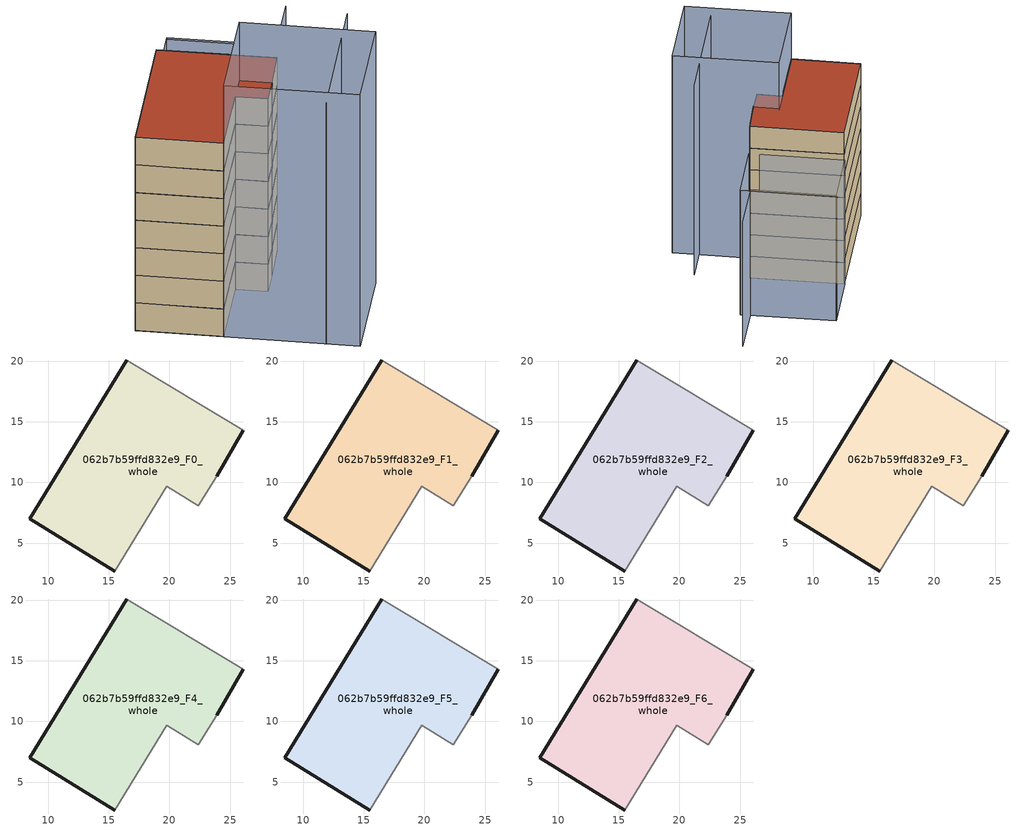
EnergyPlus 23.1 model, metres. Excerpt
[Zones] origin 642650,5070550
062b7b59ffd832e9_F0_whole
 floor ground (EU_floor_Construction): 22.39,8.09 23.89,10.49 26.09,14.29 16.48,20.1 8.47,7 15.48,2.69 19.79,9.69 z0
 wall outside (EU_wall_Construction): 15.48,2.69 8.47,7 16.48,20.1 / 26.09,14.29 23.89,10.49 z0:3
 wall adiabatic (EU_wall_Construction): 16.48,20.1 26.09,14.29 / 23.89,10.49 22.39,8.09 19.79,9.69 15.48,2.69 z0:3
062b7b59ffd832e9_F1_whole
 floor to 062b7b59ffd832e9_F0_whole (EU_floor_Construction): 22.39,8.09 23.89,10.49 26.09,14.29 16.48,20.1 8.47,7 15.48,2.69 19.78,9.69 z3
 wall outside (EU_wall_Construction): 15.48,2.69 8.47,7 16.48,20.1 / 26.09,14.29 23.89,10.49 z3:6
 wall adiabatic (EU_wall_Construction): 16.48,20.1 26.09,14.29 / 23.89,10.49 22.39,8.09 19.79,9.69 15.48,2.69 z3:6
062b7b59ffd832e9_F2_whole
 floor to 062b7b59ffd832e9_F1_whole (EU_floor_Construction): 22.39,8.09 23.89,10.49 26.09,14.29 16.48,20.1 8.47,7 15.48,2.69 19.78,9.69 z6
 wall outside (EU_wall_Construction): 15.48,2.69 8.47,7 16.48,20.1 / 26.09,14.29 23.89,10.49 z6:9
 wall adiabatic (EU_wall_Construction): 16.48,20.1 26.09,14.29 / 23.89,10.49 22.39,8.09 19.79,9.69 15.48,2.69 z6:9
062b7b59ffd832e9_F3_whole
 floor to 062b7b59ffd832e9_F2_whole (EU_floor_Construction): 22.39,8.09 23.89,10.49 26.09,14.29 16.48,20.1 8.47,7 15.48,2.69 19.78,9.69 z9
 wall outside (EU_wall_Construction): 15.48,2.69 8.47,7 16.48,20.1 / 26.09,14.29 23.89,10.49 z9:12
 wall adiabatic (EU_wall_Construction): 16.48,20.1 26.09,14.29 / 23.89,10.49 22.39,8.09 19.79,9.69 15.48,2.69 z9:12
062b7b59ffd832e9_F4_whole
 floor to 062b7b59ffd832e9_F3_whole (EU_floor_Construction): 22.39,8.09 23.89,10.49 26.09,14.29 16.48,20.1 8.47,7 15.48,2.69 19.78,9.69 z12
 wall outside (EU_wall_Construction): 15.48,2.69 8.47,7 16.48,20.1 / 26.09,14.29 23.89,10.49 z12:15
 wall adiabatic (EU_wall_Construction): 16.48,20.1 26.09,14.29 / 23.89,10.49 22.39,8.09 19.79,9.69 15.48,2.69 z12:15
062b7b59ffd832e9_F5_whole
 floor to 062b7b59ffd832e9_F4_whole (EU_floor_Construction): 22.39,8.09 23.89,10.49 26.09,14.29 16.48,20.1 8.47,7 15.48,2.69 19.78,9.69 z15
 wall outside (EU_wall_Construction): 15.48,2.69 8.47,7 16.48,20.1 / 26.09,14.29 23.89,10.49 z15:18
 wall adiabatic (EU_wall_Construction): 16.48,20.1 26.09,14.29 / 23.89,10.49 22.39,8.09 19.79,9.69 15.48,2.69 z15:18
062b7b59ffd832e9_F6_whole
 floor to 062b7b59ffd832e9_F5_whole (EU_floor_Construction): 22.39,8.09 23.89,10.49 26.09,14.29 16.48,20.1 8.47,7 15.48,2.69 19.78,9.69 z18
 wall outside (EU_wall_Construction): 15.48,2.69 8.47,7 16.48,20.1 / 26.09,14.29 23.89,10.49 z18:21
 wall adiabatic (EU_wall_Construction): 16.48,20.1 26.09,14.29 / 23.89,10.49 22.39,8.09 19.79,9.69 15.48,2.69 z18:21
 roof outside (EU_roof_Construction): 26.09,14.29 23.89,10.49 22.39,8.09 19.79,9.69 15.48,2.69 8.47,7 16.48,20.1 z21
shading: 23.59,-2.32 31.69,10.99 z0:26.2; 15.48,2.69 21.27,12.1 / 21.27,12.1 32.09,5.45 / 32.09,5.45 26.3,-3.96 / 26.3,-3.96 15.48,2.69 z0:27.3; 32.97,27.66 29.23,21.58 / 29.23,21.58 20.55,26.93 / 26.17,14.24 16.46,20.11 / 16.46,20.11 20.69,27.1 / 20.69,27.1 30.4,21.24 / 30.4,21.24 26.17,14.24 z0:17.2
[Building]
EU S2 Campaign: North Axis=0; Terrain=City; Solar Distribution=FullExterior
[Site:Location]
Lyon-Bron: Latitude=45.75; Longitude=5; Time Zone=1; Elevation=198
[SizingPeriod:WeatherFileDays]
AnnualSizingPeriod: Begin Month=1; Begin Day of Month=1; End Month=12; End Day of Month=31; Day of Week for Start Day=Monday; Use Weather File Daylight Saving Period=No; Use Weather File Rain and Snow Indicators=No
[MATERIAL]
EU_InternalMass_Material: Roughness=MediumRough; Thickness=0.1; Conductivity=1; Density=1800; Specific Heat=900; Thermal Absorptance=0.9; Solar Absorptance=0.7; Visible Absorptance=0.7
[MATERIAL:NOMASS] Roughness=MediumRough; Thermal Absorptance=0.9; Solar Absorptance=0.7; Visible Absorptance=0.7
Name | Thermal Resistance
EU_wall_NoMass | 0.776494
EU_roof_NoMass | 0.486893
EU_floor_NoMass | 0.421597
[CONSTRUCTION]
EU_wall_Construction: EU_wall_NoMass
EU_roof_Construction: EU_roof_NoMass
EU_floor_Construction: EU_floor_NoMass
EU_InternalMass_Construction: EU_InternalMass_Material
[ZONE] Type=1; Multiplier=1; Ceiling Height=autocalculate; Floor Area=autocalculate; Part of Total Floor Area=Yes
Name | Volume
062b7b59ffd832e9_F0_whole | 446.312
062b7b59ffd832e9_F1_whole; 062b7b59ffd832e9_F2_whole; 062b7b59ffd832e9_F3_whole; 062b7b59ffd832e9_F4_whole; 062b7b59ffd832e9_F5_whole; 062b7b59ffd832e9_F6_whole | 446.314
[INTERNALMASS] Construction=EU_InternalMass_Construction; Surface Area=148.771
Name | Zone or ZoneList
062b7b59ffd832e9_F0_whole_EU_InternalMass | 062b7b59ffd832e9_F0_whole
062b7b59ffd832e9_F1_whole_EU_InternalMass | 062b7b59ffd832e9_F1_whole
062b7b59ffd832e9_F2_whole_EU_InternalMass | 062b7b59ffd832e9_F2_whole
062b7b59ffd832e9_F3_whole_EU_InternalMass | 062b7b59ffd832e9_F3_whole
062b7b59ffd832e9_F4_whole_EU_InternalMass | 062b7b59ffd832e9_F4_whole
062b7b59ffd832e9_F5_whole_EU_InternalMass | 062b7b59ffd832e9_F5_whole
062b7b59ffd832e9_F6_whole_EU_InternalMass | 062b7b59ffd832e9_F6_whole
[OTHEREQUIPMENT] Fuel Type=Electricity; Design Level Calculation Method=Watts/Area; Power per Zone Floor Area=1; Fraction Latent=0; Fraction Radiant=0; Fraction Lost=0; Carbon Dioxide Generation Rate=0; EndUse Subcategory=EU_Step8_InternalGains
Name | Zone or ZoneList or Space or SpaceList | Schedule
EU_Step8_InternalGain_062b7b59ffd832e9_F0_whole_f000 | 062b7b59ffd832e9_F0_whole | EU_Step8_GainSchedule_062b7b59ffd832e9_F0_whole_f000
EU_Step8_InternalGain_062b7b59ffd832e9_F1_whole_f000 | 062b7b59ffd832e9_F1_whole | EU_Step8_GainSchedule_062b7b59ffd832e9_F1_whole_f000
EU_Step8_InternalGain_062b7b59ffd832e9_F2_whole_f000 | 062b7b59ffd832e9_F2_whole | EU_Step8_GainSchedule_062b7b59ffd832e9_F2_whole_f000
EU_Step8_InternalGain_062b7b59ffd832e9_F3_whole_f000 | 062b7b59ffd832e9_F3_whole | EU_Step8_GainSchedule_062b7b59ffd832e9_F3_whole_f000
EU_Step8_InternalGain_062b7b59ffd832e9_F4_whole_f000 | 062b7b59ffd832e9_F4_whole | EU_Step8_GainSchedule_062b7b59ffd832e9_F4_whole_f000
EU_Step8_InternalGain_062b7b59ffd832e9_F5_whole_f000 | 062b7b59ffd832e9_F5_whole | EU_Step8_GainSchedule_062b7b59ffd832e9_F5_whole_f000
EU_Step8_InternalGain_062b7b59ffd832e9_F6_whole_f000 | 062b7b59ffd832e9_F6_whole | EU_Step8_GainSchedule_062b7b59ffd832e9_F6_whole_f000
[ZONEVENTILATION:DESIGNFLOWRATE] Schedule=EU_AlwaysOn; Design Flow Rate Calculation Method=AirChanges/Hour; Air Changes per Hour=0.693814; Ventilation Type=Natural; Fan Pressure Rise=0; Fan Total Efficiency=1; Constant Term Coefficient=1; Temperature Term Coefficient=0; Velocity Term Coefficient=0; Velocity Squared Term Coefficient=0; Minimum Indoor Temperature=-100; Maximum Indoor Temperature=100; Delta Temperature=-100; Minimum Outdoor Temperature=-100; Maximum Outdoor Temperature=100; Maximum Wind Speed=40
Name | Zone or ZoneList or Space or SpaceList
EU_ConstantAir_062b7b59ffd832e9_F0_whole | 062b7b59ffd832e9_F0_whole
EU_ConstantAir_062b7b59ffd832e9_F1_whole | 062b7b59ffd832e9_F1_whole
EU_ConstantAir_062b7b59ffd832e9_F2_whole | 062b7b59ffd832e9_F2_whole
EU_ConstantAir_062b7b59ffd832e9_F3_whole | 062b7b59ffd832e9_F3_whole
EU_ConstantAir_062b7b59ffd832e9_F4_whole | 062b7b59ffd832e9_F4_whole
EU_ConstantAir_062b7b59ffd832e9_F5_whole | 062b7b59ffd832e9_F5_whole
EU_ConstantAir_062b7b59ffd832e9_F6_whole | 062b7b59ffd832e9_F6_whole
[HVACTEMPLATE:THERMOSTAT] Constant Heating Setpoint=20; Constant Cooling Setpoint=50
EU_HeatOnly_062b7b59ffd832e9_F0_whole; EU_HeatOnly_062b7b59ffd832e9_F1_whole; EU_HeatOnly_062b7b59ffd832e9_F2_whole; EU_HeatOnly_062b7b59ffd832e9_F3_whole; EU_HeatOnly_062b7b59ffd832e9_F4_whole; EU_HeatOnly_062b7b59ffd832e9_F5_whole; EU_HeatOnly_062b7b59ffd832e9_F6_whole
[HVACTEMPLATE:ZONE:IDEALLOADSAIRSYSTEM] System Availability Schedule=EU_AlwaysOn; Maximum Heating Supply Air Temperature=50; Minimum Cooling Supply Air Temperature=13; Maximum Heating Supply Air Humidity Ratio=0.0156; Minimum Cooling Supply Air Humidity Ratio=0.0077; Heating Limit=NoLimit; Cooling Limit=NoLimit; Heating Availability Schedule=EU_AlwaysOn; Cooling Availability Schedule=EU_CoolingOff; Dehumidification Control Type=ConstantSensibleHeatRatio; Cooling Sensible Heat Ratio=0.7; Dehumidification Setpoint=60; Humidification Control Type=None; Humidification Setpoint=30; Outdoor Air Method=None; Outdoor Air Flow Rate per Person=0.00944; Outdoor Air Flow Rate per Zone Floor Area=0; Outdoor Air Flow Rate per Zone=0; Demand Controlled Ventilation Type=None; Outdoor Air Economizer Type=NoEconomizer; Heat Recovery Type=None; Sensible Heat Recovery Effectiveness=0.7; Latent Heat Recovery Effectiveness=0.65
Name | Template Thermostat
062b7b59ffd832e9_F0_whole | EU_HeatOnly_062b7b59ffd832e9_F0_whole
062b7b59ffd832e9_F1_whole | EU_HeatOnly_062b7b59ffd832e9_F1_whole
062b7b59ffd832e9_F2_whole | EU_HeatOnly_062b7b59ffd832e9_F2_whole
062b7b59ffd832e9_F3_whole | EU_HeatOnly_062b7b59ffd832e9_F3_whole
062b7b59ffd832e9_F4_whole | EU_HeatOnly_062b7b59ffd832e9_F4_whole
062b7b59ffd832e9_F5_whole | EU_HeatOnly_062b7b59ffd832e9_F5_whole
062b7b59ffd832e9_F6_whole | EU_HeatOnly_062b7b59ffd832e9_F6_whole
[SIZING:ZONE] Zone Cooling Design Supply Air Temperature Input Method=SupplyAirTemperature; Zone Cooling Design Supply Air Temperature=13; Zone Heating Design Supply Air Temperature Input Method=SupplyAirTemperature; Zone Heating Design Supply Air Temperature=50; Zone Cooling Design Supply Air Humidity Ratio=0.008; Zone Heating Design Supply Air Humidity Ratio=0.008; Cooling Design Air Flow Method=DesignDay; Cooling Design Air Flow Rate=0; Cooling Minimum Air Flow per Zone Floor Area=0.000762; Cooling Minimum Air Flow=0; Cooling Minimum Air Flow Fraction=0.2; Heating Design Air Flow Method=DesignDay; Heating Design Air Flow Rate=0; Heating Maximum Air Flow per Zone Floor Area=0.002032; Heating Maximum Air Flow=0.141576; Heating Maximum Air Flow Fraction=0.3; Account for Dedicated Outdoor Air System=No; Dedicated Outdoor Air System Control Strategy=NeutralSupplyAir; Dedicated Outdoor Air Low Setpoint Temperature for Design=autosize; Dedicated Outdoor Air High Setpoint Temperature for Design=autosize; Zone Load Sizing Method=Sensible Load Only No Latent Load; Zone Latent Cooling Design Supply Air Humidity Ratio Input Method=HumidityRatioDifference; Zone Cooling Design Supply Air Humidity Ratio Difference=0.005; Zone Latent Heating Design Supply Air Humidity Ratio Input Method=HumidityRatioDifference; Zone Humidification Design Supply Air Humidity Ratio Difference=0.005
062b7b59ffd832e9_F0_whole; 062b7b59ffd832e9_F1_whole; 062b7b59ffd832e9_F2_whole; 062b7b59ffd832e9_F3_whole; 062b7b59ffd832e9_F4_whole; 062b7b59ffd832e9_F5_whole; 062b7b59ffd832e9_F6_whole
[SCHEDULE:CONSTANT]
Name | Hourly Value
EU_AlwaysOn | 1
EU_CoolingOff | 0
[SCHEDULE:FILE] Column Number=1; Rows to Skip at Top=0; Number of Hours of Data=8760; Column Separator=Comma; Interpolate to Timestep=No; Minutes per Item=60; Adjust Schedule for Daylight Savings=Yes
Name | File
EU_Step8_GainSchedule_062b7b59ffd832e9_F0_whole_f000 | ../../schedules/062b7b59ffd832e9/062b7b59ffd832e9_F0_whole_f000_gain.csv
EU_Step8_GainSchedule_062b7b59ffd832e9_F1_whole_f000 | ../../schedules/062b7b59ffd832e9/062b7b59ffd832e9_F1_whole_f000_gain.csv
EU_Step8_GainSchedule_062b7b59ffd832e9_F2_whole_f000 | ../../schedules/062b7b59ffd832e9/062b7b59ffd832e9_F2_whole_f000_gain.csv
EU_Step8_GainSchedule_062b7b59ffd832e9_F3_whole_f000 | ../../schedules/062b7b59ffd832e9/062b7b59ffd832e9_F3_whole_f000_gain.csv
EU_Step8_GainSchedule_062b7b59ffd832e9_F4_whole_f000 | ../../schedules/062b7b59ffd832e9/062b7b59ffd832e9_F4_whole_f000_gain.csv
EU_Step8_GainSchedule_062b7b59ffd832e9_F5_whole_f000 | ../../schedules/062b7b59ffd832e9/062b7b59ffd832e9_F5_whole_f000_gain.csv
EU_Step8_GainSchedule_062b7b59ffd832e9_F6_whole_f000 | ../../schedules/062b7b59ffd832e9/062b7b59ffd832e9_F6_whole_f000_gain.csv
